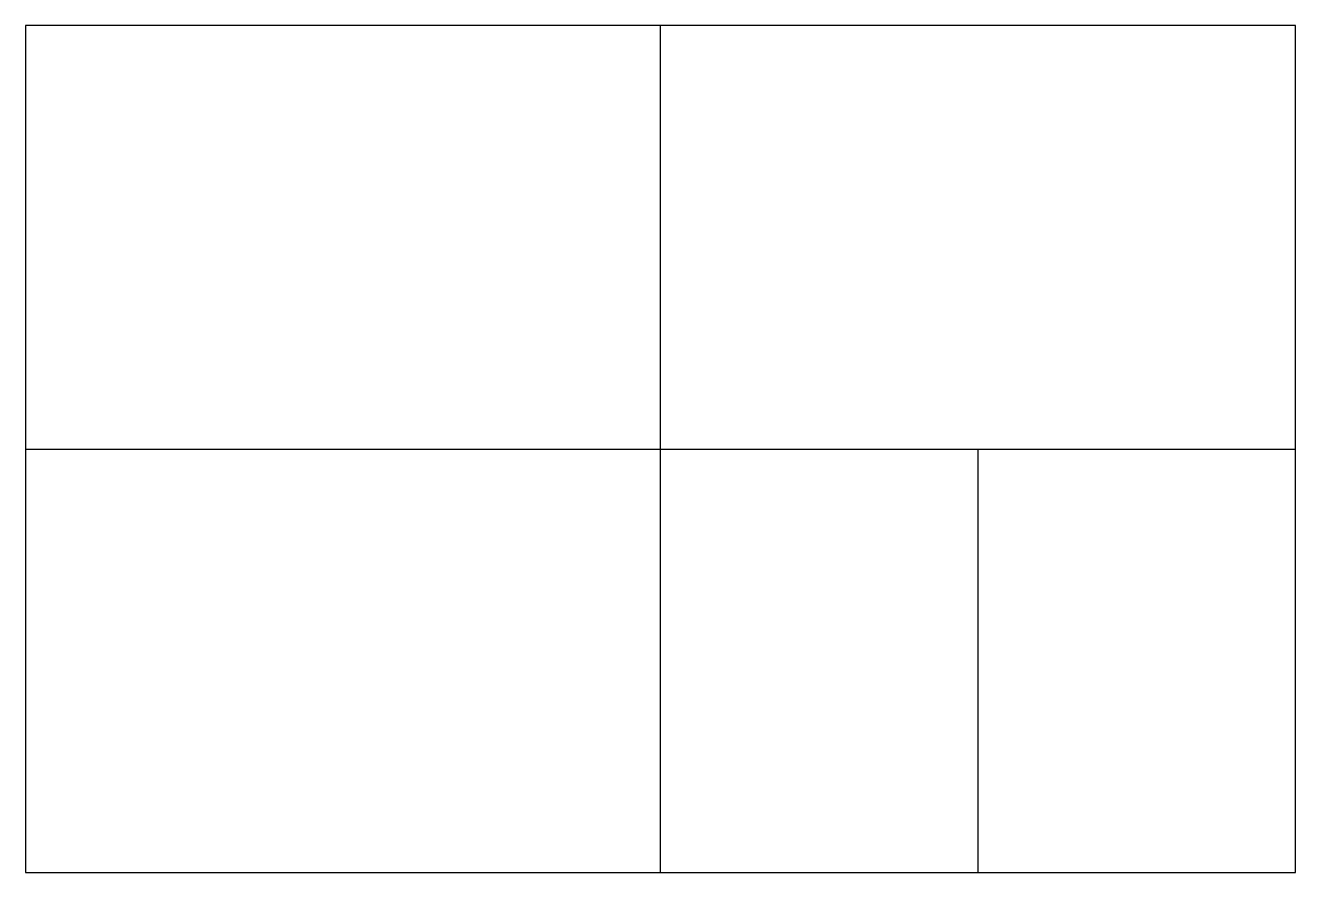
# Model space of a CAD drawing. Header units: metres. Extents: x 0 to 6000, y 0 to 4000.
import ezdxf

# ---------------------------------------------------------------- set-up
doc = ezdxf.new("R2010")
doc.units = ezdxf.units.M

msp = doc.modelspace()

# ---------------------------------------------------------------- linework, layer by layer
for p, q in [((3000, 0), (3000, 4000)), ((0, 2000), (6000, 2000)), ((4500, 0), (4500, 2000))]:
    msp.add_line(p, q)
msp.add_lwpolyline([(0, 0), (6000, 0), (6000, 4000), (0, 4000)], close=True)

doc.saveas('drawing.dxf')
